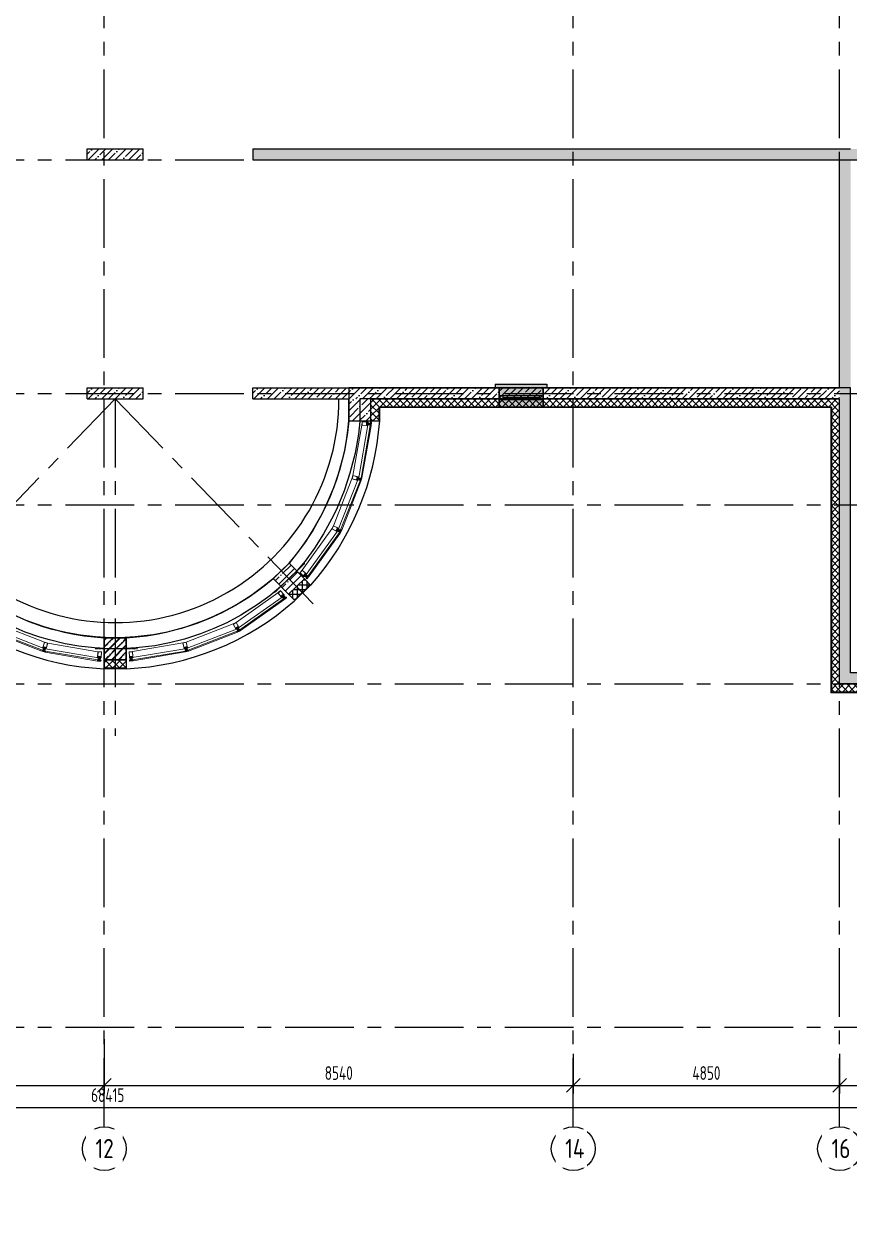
# Model space of a CAD drawing. Header units: millimetres. Extents: x -9318 to 9016603, y 0 to 838141.
# Drawn here: x 96511 to 111542, y 628245 to 649882 of the extents above; entities that cross this region are included whole.
import ezdxf
from ezdxf import colors
from ezdxf.entities.mleader import LeaderData, LeaderLine
from ezdxf.math import Vec2, Vec3

# ---------------------------------------------------------------- set-up
doc = ezdxf.new("R2010")
doc.units = ezdxf.units.MM
doc.linetypes.add('CENTER', pattern=[2, 1.25, -0.25, 0.25, -0.25])
doc.layers.get('Defpoints').update_dxf_attribs({"color": 8})
for name, color, linetype, lineweight in [('АР_Перегородки витражные', 152, 'Continuous', 13), ('АР_Сущ Несущая стена', 202, 'Continuous', 30), ('АР_Штриховка монолит', 250, 'Continuous', 9)]:
    doc.layers.add(name, color=color, linetype=linetype, lineweight=lineweight)
doc.styles.add('ISOCPEUR', font='isocpeur.ttf', dxfattribs={"width": 0.7})
doc.styles.add('ГОСТ 2.304', font='isocpeur.ttf', dxfattribs={"width": 0.7})
doc.dimstyles.new('СПДС', dxfattribs={"dimscale": 100, "dimtxt": 2.5, "dimasz": 2.5, "dimexe": 1.5, "dimexo": 0, "dimgap": 1, "dimtad": 1, "dimdec": 0, "dimrnd": 1, "dimtxsty": 'ГОСТ 2.304', "dimblk": 'OBLIQUE', "dimcen": 2.5, "dimdle": 1.5, "dimadec": 0, "dimazin": 2, "dimtfac": 0.75, "dimtdec": 0, "dimtmove": 1, "dimatfit": 3, "dimfxl": 1, "dimtolj": 1, "dimarcsym": 1})
pattern_1 = [(335.76716334, (-69115.3163, 318510.941), (0.651582564, 1.447617495), []), (65.76716334, (-69115.3163, 318510.941), (-1.447617495, 0.651582564), [])]

# ---------------------------------------------------------------- blocks, each defined once
blk = doc.blocks.new('*U433')
h = blk.add_hatch(color=8)
h.dxf.hatch_style = 1
h.paths.add_polyline_path([(-870, -210), (70, -210), (70, -140), (0, -140), (0, 220), (-800, 220), (-800, -140), (-870, -140)])
at = {"color": 8, "lineweight": 30}
for p, q in [((-800, -140), (-800, 220)), ((0, -140), (0, 220))]:
    blk.add_line(p, q, dxfattribs=at)
at = {"color": 8}
for p, q in [((0, 220), (-800, 220)), ((-800, 70), (0, 70)), ((-800, 0), (0, 0)), ((-730, 0), (-730, 70)), ((-730, 35), (-70, 35)), ((-70, 0), (-70, 70)), ((-870, -210), (-870, -140)), ((-870, -140), (-800, -140)), ((-870, -210), (70, -210)), ((0, -140), (70, -140)), ((70, -210), (70, -140))]:
    blk.add_line(p, q, dxfattribs=at)
blk = doc.blocks.new('_Oblique')
at = {"color": 8, "linetype": 'ByBlock', "lineweight": -2}
blk.add_line((-0.5, -0.5), (0.5, 0.5), dxfattribs=at)
blk = doc.blocks.new('*D1528')
at = {"color": 8, "lineweight": -2, "ltscale": 100, "transparency": 16777216}
for p, q in [((89407, 631396), (89407, 630404)), ((97977, 631396), (97977, 630404)), ((89257, 630554), (98127, 630554))]:
    blk.add_line(p, q, dxfattribs=at)
at = {"layer": 'Defpoints', "color": 0, "ltscale": 100, "transparency": 16777216}
for p in [(89407, 631396), (97977, 631396), (97977, 630554)]:
    blk.add_point(p, dxfattribs=at)
at = {"color": 8, "lineweight": -2, "ltscale": 100, "transparency": 16777216, "xscale": 250, "yscale": 250, "zscale": 250, "rotation": 180}
blk.add_blockref('_Oblique', (89407, 630554), dxfattribs=at)
at = {"color": 8, "lineweight": -2, "ltscale": 100, "transparency": 16777216, "xscale": 250, "yscale": 250, "zscale": 250}
blk.add_blockref('_Oblique', (97977, 630554), dxfattribs=at)
at = {"color": 8, "ltscale": 100, "transparency": 16777216, "insert": (93692, 630779), "char_height": 250, "attachment_point": 5, "style": 'ГОСТ 2.304'}
blk.add_mtext('\\A1;8570', dxfattribs=at)
blk = doc.blocks.new('*D1529')
at = {"color": 8, "lineweight": -2, "ltscale": 100, "transparency": 16777216}
for p, q in [((97977, 631396), (97977, 630404)), ((106517, 631128), (106517, 630404)), ((97827, 630554), (106667, 630554))]:
    blk.add_line(p, q, dxfattribs=at)
at = {"layer": 'Defpoints', "color": 0, "ltscale": 100, "transparency": 16777216}
for p in [(97977, 631396), (106517, 631128), (106517, 630554)]:
    blk.add_point(p, dxfattribs=at)
at = {"color": 8, "lineweight": -2, "ltscale": 100, "transparency": 16777216, "xscale": 250, "yscale": 250, "zscale": 250, "rotation": 180}
blk.add_blockref('_Oblique', (97977, 630554), dxfattribs=at)
at = {"color": 8, "lineweight": -2, "ltscale": 100, "transparency": 16777216, "xscale": 250, "yscale": 250, "zscale": 250}
blk.add_blockref('_Oblique', (106517, 630554), dxfattribs=at)
at = {"color": 8, "ltscale": 100, "transparency": 16777216, "insert": (102247, 630779), "char_height": 250, "attachment_point": 5, "style": 'ГОСТ 2.304'}
blk.add_mtext('\\A1;8540', dxfattribs=at)
blk = doc.blocks.new('*D1530')
at = {"color": 8, "lineweight": -2, "ltscale": 100, "transparency": 16777216}
for p, q in [((111367, 631128), (111367, 630404)), ((115197, 630976), (115197, 630404)), ((111217, 630554), (115347, 630554))]:
    blk.add_line(p, q, dxfattribs=at)
at = {"layer": 'Defpoints', "color": 0, "ltscale": 100, "transparency": 16777216}
for p in [(111367, 631128), (115197, 630976), (115197, 630554)]:
    blk.add_point(p, dxfattribs=at)
at = {"color": 8, "lineweight": -2, "ltscale": 100, "transparency": 16777216, "xscale": 250, "yscale": 250, "zscale": 250, "rotation": 180}
blk.add_blockref('_Oblique', (111367, 630554), dxfattribs=at)
at = {"color": 8, "lineweight": -2, "ltscale": 100, "transparency": 16777216, "xscale": 250, "yscale": 250, "zscale": 250}
blk.add_blockref('_Oblique', (115197, 630554), dxfattribs=at)
at = {"color": 8, "ltscale": 100, "transparency": 16777216, "insert": (113282, 630779), "char_height": 250, "attachment_point": 5, "style": 'ГОСТ 2.304'}
blk.add_mtext('\\A1;3830', dxfattribs=at)
blk = doc.blocks.new('*D1534')
at = {"color": 8, "lineweight": -2, "ltscale": 100, "transparency": 16777216}
for p, q in [((106517, 631128), (106517, 630404)), ((111367, 631128), (111367, 630404)), ((106367, 630554), (111517, 630554))]:
    blk.add_line(p, q, dxfattribs=at)
at = {"layer": 'Defpoints', "color": 0, "ltscale": 100, "transparency": 16777216}
for p in [(106517, 631128), (111367, 631128), (111367, 630554)]:
    blk.add_point(p, dxfattribs=at)
at = {"color": 8, "lineweight": -2, "ltscale": 100, "transparency": 16777216, "xscale": 250, "yscale": 250, "zscale": 250, "rotation": 180}
blk.add_blockref('_Oblique', (106517, 630554), dxfattribs=at)
at = {"color": 8, "lineweight": -2, "ltscale": 100, "transparency": 16777216, "xscale": 250, "yscale": 250, "zscale": 250}
blk.add_blockref('_Oblique', (111367, 630554), dxfattribs=at)
at = {"color": 8, "ltscale": 100, "transparency": 16777216, "insert": (108942, 630779), "char_height": 250, "attachment_point": 5, "style": 'ГОСТ 2.304'}
blk.add_mtext('\\A1;4850', dxfattribs=at)
blk = doc.blocks.new('*D1554')
at = {"color": 8, "lineweight": -2, "ltscale": 100, "transparency": 16777216}
for p, q in [((63832, 629827), (63832, 630302)), ((132247, 629827), (132247, 630302)), ((63682, 630152), (132397, 630152))]:
    blk.add_line(p, q, dxfattribs=at)
at = {"layer": 'Defpoints', "color": 0, "ltscale": 100, "transparency": 16777216}
for p in [(132247, 630152), (63832, 629827), (132247, 629827)]:
    blk.add_point(p, dxfattribs=at)
at = {"color": 8, "lineweight": -2, "ltscale": 100, "transparency": 16777216, "xscale": 250, "yscale": 250, "zscale": 250, "rotation": 180}
blk.add_blockref('_Oblique', (63832, 630152), dxfattribs=at)
at = {"color": 8, "lineweight": -2, "ltscale": 100, "transparency": 16777216, "xscale": 250, "yscale": 250, "zscale": 250}
blk.add_blockref('_Oblique', (132247, 630152), dxfattribs=at)
at = {"color": 8, "ltscale": 100, "transparency": 16777216, "insert": (98040, 630377), "char_height": 250, "attachment_point": 5, "style": 'ГОСТ 2.304'}
blk.add_mtext('\\A1;68415', dxfattribs=at)
blk = doc.blocks.new('_DotSmall')
at = {"color": 8, "linetype": 'ByBlock', "const_width": 0.5}
blk.add_lwpolyline([(-0.0625, 0, 1), (0.0625, 0, 1)], format="xyb", close=True, dxfattribs=at)
blk = doc.blocks.new('стойка витр.')
h = blk.add_hatch()
h.set_pattern_fill('ANSI37', color=8, scale=0.5, angle=-69.2328)
h.set_pattern_definition(pattern_1)
edge = h.paths.add_edge_path()
edge.add_line((-23, 14), (-23, 15))
edge.add_arc((-23, 15), 0.427, 20.7605, 72.3)
edge.add_arc((-23, 16), 0.427, 110.764, 252.288, ccw=False)
edge.add_line((-23, 16), (-22, 16))
edge.add_arc((-22, 16), 0.183, 20.749, 110.7854, ccw=False)
edge.add_line((-22, 16), (-22, 16))
edge.add_arc((-22, 16), 0.183, 200.7666, 335.778)
edge.add_line((-22, 16), (-21, 18))
edge.add_arc((-22, 18), 0.637, 344.3928, 381.7249)
edge.add_line((-21, 18), (-23, 22))
edge.add_arc((-23, 22), 0.637, 19.8094, 57.1415)
edge.add_line((-23, 22), (-24, 23))
edge.add_arc((-24, 23), 0.183, 65.7564, 200.7677)
edge.add_line((-25, 23), (-24, 23))
edge.add_arc((-25, 23), 0.183, -69.251, 20.7854, ccw=False)
edge.add_line((-25, 23), (-26, 22))
edge.add_arc((-26, 23), 0.427, 149.2464, 290.7703, ccw=False)
edge.add_arc((-27, 23), 0.427, 329.2344, 380.7738)
edge.add_line((-26, 23), (-27, 24))
edge.add_arc((-27, 24), 0.183, 20.749, 110.7854)
edge.add_line((-27, 24), (-33, 22))
edge.add_arc((-33, 21), 0.306, 107.612, 200.6883)
edge.add_line((-34, 21), (-33, 21))
edge.add_arc((-33, 21), 0.304, 200.7453, 225.8124)
edge.add_line((-33, 21), (-32, 19))
edge.add_arc((-32, 19), 0.305, -108.8628, 45.7814, ccw=False)
edge.add_arc((-29, 28), 9.95, 231.9543, 250.0412, ccw=False)
edge.add_arc((-35, 20), 0.4, 42.3093, 119.225)
edge.add_arc((-35, 20), 0.602, 134.395, 228.6478)
edge.add_arc((-29, 28), 11, 232.0873, 240.8889)
edge.add_arc((-37, 13), 6.09, 40.7589, 60.6144, ccw=False)
edge.add_arc((-33, 17), 0.305, -34.8959, 41.6027, ccw=False)
edge.add_line((-32, 16), (-33, 16))
edge.add_arc((-33, 16), 0.305, 145.1101, 256.4243)
edge.add_line((-33, 15), (-32, 15))
edge.add_arc((-32, 15), 0.305, -34.8899, 76.4243, ccw=False)
edge.add_line((-32, 15), (-32, 14))
edge.add_arc((-32, 14), 0.305, 145.1101, 256.4243)
edge.add_line((-32, 13), (-31, 13))
edge.add_arc((-31, 13), 0.305, -24.2247, 76.4204, ccw=False)
edge.add_line((-31, 13), (-32, 11))
edge.add_arc((-31, 11), 0.305, 155.7711, 290.7403)
edge.add_line((-31, 11), (-23, 14))
edge.add_arc((-23, 14), 0.183, 290.749, 380.749)
edge = h.paths.add_edge_path(flags=16)
edge.add_line((-23, 21), (-22, 19))
edge.add_arc((-23, 18), 0.541, -69.2328, 20.7672, ccw=False)
edge.add_line((-23, 18), (-23, 18))
edge.add_arc((-24, 18), 0.541, 200.7672, 290.7672, ccw=False)
edge.add_line((-24, 18), (-25, 20))
edge.add_arc((-25, 20), 0.541, 110.7672, 200.7672, ccw=False)
edge.add_line((-25, 21), (-24, 21))
edge.add_arc((-24, 21), 0.541, 20.7672, 110.7672, ccw=False)
edge = h.paths.add_edge_path(flags=16)
edge.add_line((-27, 20), (-26, 17))
edge.add_arc((-26, 17), 0.541, -69.2328, 20.7672, ccw=False)
edge.add_line((-26, 16), (-28, 15))
edge.add_arc((-28, 16), 0.541, 200.7672, 290.7672, ccw=False)
edge.add_line((-29, 15), (-30, 19))
edge.add_arc((-30, 19), 0.541, 110.7672, 200.7672, ccw=False)
edge.add_line((-30, 20), (-28, 21))
edge.add_arc((-27, 20), 0.541, 20.7672, 110.7672, ccw=False)
h = blk.add_hatch()
h.set_pattern_fill('ANSI37', color=8, scale=0.5, angle=-69.2328)
h.set_pattern_definition([(335.76716334, (-69115.9168, 318510.7132), (0.651582564, 1.447617495), []), (65.76716334, (-69115.9168, 318510.7132), (-1.447617495, 0.651582564), [])])
edge = h.paths.add_edge_path()
edge.add_arc((-61, -46), 0.549, 155.7657, 200.7672)
edge.add_line((-62, -46), (-61, -44))
edge.add_arc((-61, -44), 0.183, 20.7672, 155.7657)
edge.add_line((-61, -44), (-61, -45))
edge.add_arc((-61, -45), 0.183, 200.7672, 290.7672)
edge.add_line((-61, -45), (-59, -44))
edge.add_arc((-60, -44), 0.427, -69.2328, 72.2936)
edge.add_arc((-59, -43), 0.427, 200.7672, 252.2936)
edge.add_line((-60, -43), (-63, -35))
edge.add_arc((-63, -34), 0.305, 110.7672, 200.7672)
edge.add_line((-63, -34), (-61, -33))
edge.add_arc((-60, -34), 0.304, 76.4029, 110.7672)
edge.add_line((-60, -33), (-60, -34))
edge.add_arc((-108, -56), 53, 16.7114, 24.8229)
edge.add_line((-57, -41), (-58, -41))
edge.add_arc((-58, -41), 0.305, 145.1109, 256.4234)
edge.add_line((-58, -42), (-57, -42))
edge.add_arc((-57, -42), 0.305, -34.8891, 76.4234)
edge.add_line((-57, -42), (-57, -43))
edge.add_arc((-57, -43), 0.305, 145.1109, 256.4234)
edge.add_line((-57, -44), (-56, -44))
edge.add_arc((-56, -44), 0.305, -34.8891, 76.4234)
edge.add_line((-56, -44), (-56, -45))
edge.add_arc((-56, -45), 0.305, 145.1109, 256.4234)
edge.add_line((-56, -46), (-55, -46))
edge.add_arc((-56, -46), 0.305, -34.8891, 76.4234)
edge.add_line((-55, -46), (-56, -47))
edge.add_arc((-56, -47), 0.305, 145.1109, 256.4234)
edge.add_line((-56, -47), (-55, -48))
edge.add_arc((-55, -48), 0.305, -34.8891, 76.4234)
edge.add_line((-55, -48), (-55, -49))
edge.add_arc((-55, -49), 0.305, 145.1109, 256.4234)
edge.add_line((-55, -49), (-54, -50))
edge.add_arc((-54, -50), 0.305, -34.8891, 76.4234)
edge.add_line((-54, -50), (-54, -51))
edge.add_arc((-54, -51), 0.305, 145.1109, 256.4234)
edge.add_line((-54, -51), (-53, -51))
edge.add_arc((-53, -52), 0.305, -43.6751, 76.4279)
edge.add_line((-53, -52), (-54, -53))
edge.add_arc((-54, -53), 0.305, 136.3286, 262.7471)
edge.add_arc((-55, -61), 7.99, 59.586, 82.7471)
edge.add_arc((-51, -54), 0.305, 253.291, 419.586)
edge.add_arc((-53, -61), 6.03, 73.291, 110.7672)
edge.add_line((-55, -55), (-55, -55))
edge.add_arc((-55, -55), 0.427, 200.7672, 290.7672)
edge.add_line((-55, -55), (-57, -51))
edge.add_arc((-56, -51), 0.427, 149.2366, 200.7672)
edge.add_arc((-57, -51), 0.427, -30.7634, 40.0143)
edge.add_arc((-57, -51), 0.427, 40.0005, 110.7672)
edge.add_line((-57, -50), (-58, -51))
edge.add_arc((-58, -51), 0.183, 110.7672, 200.7672)
edge.add_line((-58, -51), (-58, -51))
edge.add_arc((-59, -51), 0.183, 245.7686, 380.7672)
edge.add_line((-59, -51), (-60, -51))
edge.add_arc((-60, -50), 0.549, 200.7672, 245.7686)
edge.add_line((-60, -50), (-62, -46))
edge = h.paths.add_edge_path(flags=16)
edge.add_arc((-59, -49), 0.541, 200.7672, 290.7672)
edge.add_line((-61, -47), (-60, -49))
edge.add_arc((-60, -47), 0.541, 110.7672, 200.7672)
edge.add_line((-59, -46), (-60, -46))
edge.add_arc((-59, -46), 0.541, 20.7672, 110.7672)
edge.add_line((-58, -48), (-59, -46))
edge.add_arc((-58, -49), 0.541, -69.2328, 20.7672)
edge.add_line((-59, -50), (-58, -49))
h = blk.add_hatch()
h.set_pattern_fill('ANSI37', color=8, scale=0.5, angle=-69.2328)
h.set_pattern_definition(pattern_1)
edge = h.paths.add_edge_path()
edge.add_line((-8, -26), (-7, -27))
edge.add_arc((-8, -27), 0.427, -30.7656, 20.7738, ccw=False)
edge.add_arc((-7, -27), 0.427, 149.2464, 290.7703)
edge.add_line((-7, -28), (-6, -27))
edge.add_arc((-6, -27), 0.183, 290.749, 380.7854)
edge.add_line((-6, -27), (-6, -27))
edge.add_arc((-6, -27), 0.183, 65.7564, 200.7677, ccw=False)
edge.add_line((-5, -27), (-4, -27))
edge.add_arc((-4, -28), 0.637, 19.8094, 57.1415, ccw=False)
edge.add_line((-4, -28), (-2, -31))
edge.add_arc((-3, -32), 0.637, -15.6072, 21.7249, ccw=False)
edge.add_line((-2, -32), (-3, -33))
edge.add_arc((-3, -33), 0.183, 200.7666, 335.778, ccw=False)
edge.add_line((-3, -33), (-3, -33))
edge.add_arc((-3, -33), 0.183, 20.749, 110.7854)
edge.add_line((-3, -33), (-4, -34))
edge.add_arc((-4, -34), 0.427, 110.764, 252.288)
edge.add_arc((-5, -35), 0.427, 20.7605, 72.3, ccw=False)
edge.add_line((-4, -35), (-4, -36))
edge.add_arc((-4, -36), 0.183, -69.251, 20.7854, ccw=False)
edge.add_line((-4, -36), (-11, -38))
edge.add_arc((-11, -38), 0.306, 200.846, 293.9223, ccw=False)
edge.add_line((-11, -38), (-11, -38))
edge.add_arc((-11, -37), 0.304, 175.722, 200.789, ccw=False)
edge.add_line((-11, -37), (-11, -35))
edge.add_arc((-12, -35), 0.305, 355.7529, 510.3972)
edge.add_arc((-3, -40), 9.95, 151.4932, 169.58)
edge.add_arc((-13, -38), 0.4, 282.3093, 359.225, ccw=False)
edge.add_arc((-13, -38), 0.602, 172.8865, 267.1393, ccw=False)
edge.add_arc((-3, -40), 11, 160.6454, 169.447, ccw=False)
edge.add_arc((-19, -34), 6.09, 340.92, 360.7754)
edge.add_arc((-13, -34), 0.305, 359.9316, 436.4302)
edge.add_line((-13, -34), (-14, -34))
edge.add_arc((-14, -33), 0.305, 145.1101, 256.4243, ccw=False)
edge.add_line((-14, -33), (-14, -32))
edge.add_arc((-14, -32), 0.305, 325.1101, 436.4243)
edge.add_line((-14, -32), (-15, -32))
edge.add_arc((-15, -31), 0.305, 145.1101, 256.4243, ccw=False)
edge.add_line((-15, -31), (-14, -30))
edge.add_arc((-15, -30), 0.305, 325.1139, 425.759)
edge.add_line((-15, -30), (-16, -29))
edge.add_arc((-16, -29), 0.305, 110.794, 245.7633, ccw=False)
edge.add_line((-16, -29), (-8, -26))
edge.add_arc((-8, -26), 0.183, 20.7854, 110.7854, ccw=False)
edge = h.paths.add_edge_path(flags=16)
edge.add_line((-3, -31), (-4, -29))
edge.add_arc((-5, -29), 0.541, 20.7672, 110.7672)
edge.add_line((-5, -28), (-6, -29))
edge.add_arc((-6, -29), 0.541, 110.7672, 200.7672)
edge.add_line((-6, -29), (-5, -32))
edge.add_arc((-5, -32), 0.541, 200.7672, 290.7672)
edge.add_line((-5, -32), (-4, -32))
edge.add_arc((-4, -31), 0.541, 290.7672, 380.7672)
edge = h.paths.add_edge_path(flags=16)
edge.add_line((-7, -33), (-8, -29))
edge.add_arc((-9, -30), 0.541, 20.7672, 110.7672)
edge.add_line((-9, -29), (-11, -30))
edge.add_arc((-11, -31), 0.541, 110.7672, 200.7672)
edge.add_line((-11, -31), (-10, -34))
edge.add_arc((-10, -34), 0.541, 200.7672, 290.7672)
edge.add_line((-9, -35), (-7, -34))
edge.add_arc((-7, -33), 0.541, 290.7672, 380.7672)
at = {"color": 8, "lineweight": 0, "ltscale": 100, "transparency": 33554687}
for points in [[(-69, -58), (-90, -2), (-90, -1), (-89, -1), (-89, -1), (-88, -3), (-87, -3), (-87, -3), (-86, -3), (-87, -1), (-87, 0), (-82, 2), (-81, 1), (-80, 1), (-77, 4), (-78, 5), (-90, 0), (-91, -2), (-70, -59), (-68, -60), (-55, -55), (-55, -54), (-59, -54), (-59, -54), (-60, -56), (-65, -58), (-66, -57), (-67, -55), (-67, -55), (-68, -55), (-68, -56), (-67, -58), (-67, -58), (-68, -59)], [(66, 59), (-27, 24), (-26, 22), (-25, 22), (-25, 22), (-25, 23), (-21, 25), (-19, 21), (-19, 21), (-19, 21), (-18, 17), (-22, 16), (-23, 17), (-23, 16), (-23, 16), (-23, 14), (-17, 16), (-16, 17), (-15, 20), (-15, 20), (-17, 24), (-17, 25), (-17, 25), (-14, 27), (-12, 26), (-4, 5), (-5, 4), (-33, -7), (-33, -7), (-32, -8), (-31, -9), (-30, -9), (-30, -9), (-29, -9), (-29, -8), (-28, -9), (-27, -8), (-27, -8), (-26, -8), (-25, -7), (-25, -7), (-25, -7), (-24, -7), (-24, -6), (-23, -7), (-22, -6), (-22, -6), (-21, -6), (-20, -6), (-20, -5), (-20, -5), (-19, -5), (-18, -4), (-18, -5), (-17, -4), (-15, -5), (-15, -6), (-16, -8), (-16, -9), (-16, -8), (-17, -9), (-18, -9), (-18, -9), (-19, -9), (-19, -10), (-20, -10), (-21, -10), (-21, -11), (-21, -10), (-23, -11), (-23, -11), (-23, -11), (-24, -11), (-24, -12), (-25, -12), (-26, -12), (-26, -13), (-26, -12), (-28, -13), (-28, -13), (-28, -13), (-29, -13), (-29, -14), (-30, -15), (-29, -16), (-29, -16), (-1, -6), (0, -6), (8, -28), (8, -29), (4, -31), (3, -30), (3, -29), (2, -25), (2, -25), (-1, -23), (-2, -23), (-8, -25), (-7, -27), (-6, -28), (-6, -27), (-6, -26), (-2, -25), (0, -28), (0, -28), (0, -29), (1, -32), (-4, -34), (-4, -33), (-4, -33), (-5, -34), (-4, -36), (89, -1), (89, 1), (67, 59)], [(64, 56), (85, 0), (11, -28), (-11, 28)]]:
    blk.add_lwpolyline(points, close=True, dxfattribs=at)
for points in [[(-74, -6), (-74, -6), (-75, -6), (-74, -7), (-77, -8, -0.414362), (-77, -8), (-79, -2, -0.414326), (-79, 0), (-77, 0), (-77, -1), (-76, 0), (-76, 0), (-77, 3, 0.551224), (-78, 4), (-80, 1, -0.267349), (-81, 1), (-82, 1, 0.249629), (-83, 1), (-86, -2, 0.827043), (-86, -3), (-82, -2, -0.414326), (-81, -2), (-78, -9, 0.414326), (-77, -10), (-76, -9, -0.082799), (-72, -16), (-68, -26), (-68, -26), (-68, -26), (-65, -35, -0.082799), (-63, -43), (-64, -44, 0.414326), (-65, -45), (-62, -52, -0.414326), (-62, -53), (-66, -55, 0.827043), (-66, -56), (-61, -56, 0.249629), (-61, -55), (-60, -54, -0.267349), (-59, -54), (-56, -54, 0.551224), (-56, -54), (-57, -51), (-57, -50), (-58, -50), (-58, -51), (-59, -52, -0.414326), (-60, -51), (-63, -45, -0.414362), (-63, -45), (-60, -44), (-60, -45), (-60, -45), (-59, -44)], [(-74, 3, 0.57795), (-74, 4), (-75, 4, -0.615334), (-75, 4, 0.101403), (-74, 7, 0.887085), (-74, 7, -0.164997), (-77, 5), (-77, 5, 0.414304), (-78, 4), (-76, 1, 0.228696), (-76, 1, -0.319049), (-76, 0, -0.319002), (-76, 0), (-77, -1, -0.4144), (-77, -1), (-78, 0, 0.668339), (-78, 0), (-79, -2, 0.198883), (-79, -2), (-77, -6, 0.198883), (-77, -7), (-75, -7, 0.668339), (-75, -7), (-75, -7, -0.4144), (-75, -7), (-74, -6, -0.710202), (-73, -7, 0.228696), (-73, -7), (-70, -16, 0.414362), (-70, -16), (-67, -15, 0.151171), (-67, -15), (-67, -15, 0.035408), (-70, -8), (-71, -7, -0.527868), (-71, -7), (-70, -6, 0.527868), (-71, -6), (-72, -5, -0.527868), (-72, -5), (-71, -4, 0.527868), (-71, -4), (-72, -4, -0.527868), (-72, -3), (-72, -2, 0.527868), (-72, -2), (-73, -2, -0.527868), (-73, -1), (-73, 0, 0.527868), (-73, 0), (-74, 0, -0.527868), (-74, 1), (-73, 1, 0.527868), (-74, 2), (-74, 2, -0.527868), (-75, 3)], [(-23, 14), (-23, 15, 0.228752), (-23, 15, -0.710164), (-23, 16), (-22, 16, -0.4144), (-22, 16), (-22, 16, 0.66825), (-22, 16), (-21, 18, 0.164348), (-21, 18), (-23, 22, 0.164348), (-23, 22), (-24, 23, 0.66825), (-25, 23), (-24, 23, -0.4144), (-25, 23), (-26, 22, -0.710164), (-26, 23, 0.228752), (-26, 23), (-27, 24, 0.4144), (-27, 24), (-33, 22, 0.430028), (-34, 21), (-33, 21, 0.109814), (-33, 21), (-32, 19, -0.800036), (-32, 18, -0.079083), (-35, 20, 0.348803), (-35, 20, 0.436125), (-35, 19, 0.038423), (-34, 18, -0.086853), (-32, 17, -0.346763), (-32, 16), (-33, 16, 0.527877), (-33, 15), (-32, 15, -0.527877), (-32, 15), (-32, 14, 0.527877), (-32, 13), (-31, 13, -0.469739), (-31, 13), (-32, 11, 0.667984), (-31, 11), (-23, 14, 0.414214)], [(-32, -8), (-33, -7, 0.523933), (-33, -7), (-64, -19, 0.414326), (-65, -20), (-64, -21, 0.410627), (-63, -21), (-63, -21, 0.492552), (-63, -21), (-63, -20, -0.441111), (-63, -20), (-61, -19, -0.208057), (-60, -19, -0.000016), (-57, -21, -0.439819), (-56, -22, -0.000016), (-58, -25, -0.208057), (-58, -26), (-60, -27, -0.441111), (-60, -26), (-61, -26, 0.492552), (-61, -26), (-61, -26, 0.410627), (-62, -27), (-61, -28, 0.414326), (-61, -28), (-30, -17, 0.523933), (-29, -16), (-30, -15)], [(-53, -51, -0.57795), (-53, -52), (-54, -53, 0.615334), (-54, -53, -0.101403), (-51, -54, -0.887085), (-51, -55, 0.164997), (-55, -55), (-55, -55, -0.414304), (-55, -55), (-57, -51, -0.228696), (-57, -51, 0.319049), (-57, -50, 0.319002), (-57, -50), (-58, -51, 0.4144), (-58, -51), (-58, -51, -0.668339), (-59, -51), (-60, -51, -0.198883), (-60, -50), (-62, -46, -0.198883), (-62, -46), (-61, -44, -0.668339), (-61, -44), (-61, -45, 0.4144), (-61, -45), (-59, -44, 0.710202), (-59, -43, -0.228696), (-60, -43), (-63, -35, -0.414362), (-63, -34), (-61, -33, -0.151171), (-60, -33), (-60, -34, -0.035408), (-57, -41), (-58, -41, 0.527868), (-58, -42), (-57, -42, -0.527868), (-57, -42), (-57, -43, 0.527868), (-57, -44), (-56, -44, -0.527868), (-56, -44), (-56, -45, 0.527868), (-56, -46), (-55, -46, -0.527868), (-55, -46), (-56, -47, 0.527868), (-56, -47), (-55, -48, -0.527868), (-55, -48), (-55, -49, 0.527868), (-55, -49), (-54, -50, -0.527868), (-54, -50), (-54, -51, 0.527868), (-54, -51)], [(-8, -26), (-7, -27, -0.228752), (-7, -27, 0.710164), (-7, -28), (-6, -27, 0.4144), (-6, -27), (-6, -27, -0.66825), (-5, -27), (-4, -27, -0.164348), (-4, -28), (-2, -31, -0.164348), (-2, -32), (-3, -33, -0.66825), (-3, -33), (-3, -33, 0.4144), (-3, -33), (-4, -34, 0.710164), (-4, -34, -0.228752), (-4, -35), (-4, -36, -0.4144), (-4, -36), (-11, -38, -0.430028), (-11, -38), (-11, -38, -0.109814), (-11, -37), (-11, -35, 0.800036), (-12, -35, 0.079083), (-13, -38, -0.348803), (-13, -38, -0.436125), (-14, -38, -0.038423), (-13, -36, 0.086853), (-13, -34, 0.346763), (-13, -34), (-14, -34, -0.527877), (-14, -33), (-14, -32, 0.527877), (-14, -32), (-15, -32, -0.527877), (-15, -31), (-14, -30, 0.469739), (-15, -30), (-16, -29, -0.667984), (-16, -29), (-8, -26, -0.414214)]]:
    blk.add_lwpolyline(points, format="xyb", close=True, dxfattribs=at)
for points in [[(-72, 0), (-73, 0)], [(-70, -6), (-69, -6), (-31, 9), (-31, 9), (-31, 11)], [(-27, 24), (-27, 24)], [(-23, 14), (-23, 14)], [(-56, -42), (-56, -41), (-17, -27), (-17, -27), (-16, -29)]]:
    blk.add_lwpolyline(points, dxfattribs=at)
at = {"color": 8}
blk.add_lwpolyline([(-73, 0), (-55, -48), (-54, -48), (-72, 0)], close=True, dxfattribs=at)
for points in [[(-27, 20), (-26, 17, -0.414214), (-26, 16), (-28, 15, -0.414214), (-29, 15), (-30, 19, -0.414214), (-30, 20), (-28, 21, -0.414214)], [(-23, 21), (-22, 19, -0.414214), (-23, 18), (-23, 18, -0.414214), (-24, 18), (-25, 20, -0.414214), (-25, 21), (-24, 21, -0.414214)], [(-75, -2), (-74, -4, -0.414214), (-75, -5), (-76, -5, -0.414214), (-77, -5), (-78, -3, -0.414214), (-77, -2), (-76, -2, -0.414214)], [(-58, -48), (-59, -46, 0.414214), (-59, -46), (-60, -46, 0.414214), (-61, -47), (-60, -49, 0.414214), (-59, -50), (-58, -49, 0.414214)], [(-7, -33), (-8, -29, 0.414214), (-9, -29), (-11, -30, 0.414214), (-11, -31), (-10, -34, 0.414214), (-9, -35), (-7, -34, 0.414214)], [(-3, -31), (-4, -29, 0.414214), (-5, -28), (-6, -29, 0.414214), (-6, -29), (-5, -32, 0.414214), (-5, -32), (-4, -32, 0.414214)]]:
    blk.add_lwpolyline(points, format="xyb", close=True, dxfattribs=at)
at = {"color": 8, "lineweight": 0, "ltscale": 100, "transparency": 33554687}
blk.add_arc((-33, 21), 0.305, 110.7562, 200.7779, dxfattribs=at)
blk = doc.blocks.new('A$Ccadbda81')
at = {"layer": 'АР_Перегородки витражные', "color": 8}
for p, q in [((89, -1005), (-114, -61)), ((-95, -53), (104, -1006)), ((145, -997), (-54, -43)), ((55, -46), (251, -953)), ((108, -1064), (489, -1941)), ((508, -1935), (124, -1053)), ((163, -1037), (546, -1918)), ((636, -1855), (270, -1012)), ((666, -1908), (1236, -2643)), ((1113, -2760), (520, -1993)), ((533, -1980), (1130, -2751)), ((1163, -2725), (567, -1955))]:
    blk.add_line(p, q, dxfattribs=at)
at = {"layer": 'АР_Перегородки витражные', "color": 8, "xscale": -1}
for p, rotation in [((-31, -22), 206.0439613467204), ((1196, -2723), 244.0437384224219)]:
    blk.add_blockref('стойка витр.', p, dxfattribs=dict(at, rotation=rotation))
at = {"layer": 'АР_Перегородки витражные', "color": 8}
for p, rotation in [((181, -1008), 357.0718620546067), ((579, -1924), 9.301548555461455)]:
    blk.add_blockref('стойка витр.', p, dxfattribs=dict(at, rotation=rotation))
blk = doc.blocks.new('A$C81a96c4f')
at = {"layer": 'АР_Штриховка монолит', "ltscale": 100}
h = blk.add_hatch(dxfattribs=at)
h.set_pattern_fill('ANSI35', color=8, scale=700)
h.set_pattern_definition([(45, (-977645.9, 95082.39), (-123.743687, 123.743687), []), (45, (-977522.15, 95082.39), (-123.743687, 123.743687), [218.75, -43.75, 0, -43.75])])
h.paths.add_polyline_path([(-3166, -2990), (-3443, -3278), (-3156, -3556), (-2878, -3268)])
h = blk.add_hatch(dxfattribs=at)
h.set_pattern_fill('ANSI35', color=8, scale=700)
h.set_pattern_definition([(45, (-971324.91, 95091.84), (-123.743687, 123.743687), []), (45, (-971201.17, 95091.84), (-123.743687, 123.743687), [218.75, -43.75, 0, -43.75])])
h.paths.add_polyline_path([(3166, -2990), (2878, -3268), (3156, -3556), (3443, -3278)])
h = blk.add_hatch(dxfattribs=at)
h.set_pattern_fill('ANSI35', color=8, scale=700)
h.set_pattern_definition([(45, (177458.83, -66645.68), (-123.74369, 123.74369), []), (45, (177582.58, -66645.68), (-123.74369, 123.74369), [218.75, -43.75, 0, -43.75])])
h.paths.add_polyline_path([(200, -4350), (-200, -4350), (-200, -4750), (200, -4750)])
at = {"layer": 'АР_Сущ Несущая стена', "color": 8, "ltscale": 100}
for points in [[(-2878, -3268), (-3166, -2990), (-3443, -3278), (-3156, -3556)], [(2878, -3268), (3166, -2990), (3443, -3278), (3156, -3556)], [(-200, -4350), (200, -4350), (200, -4750), (-200, -4750)]]:
    blk.add_lwpolyline(points, close=True, dxfattribs=at)

msp = doc.modelspace()

# ---------------------------------------------------------------- hatches: boundary and pattern name
at = {"ltscale": 100}
h = msp.add_hatch(dxfattribs=at)
h.set_pattern_fill('ANSI37', color=256, scale=700)
h.set_pattern_definition([(45, (-881264.54, 680766.49), (-61.871843, 61.871843), []), (135, (-881264.54, 680766.49), (-61.871843, -61.871843), [])])
edge = h.paths.add_edge_path()
edge.add_line((102822.35, 642652.96), (102972.82, 642652.96))
edge.add_arc((98182.8, 642950), 4799.23, 356.451462, 359.438356)
edge.add_line((102981.79, 642902.96), (111217.1, 642902.96))
edge.add_line((111217.1, 642902.96), (111217.1, 637712.96))
edge.add_line((111217.1, 637712.96), (119097.1, 637712.96))
edge.add_line((119097.1, 637712.96), (119097.1, 631362.96))
edge.add_line((119097.1, 631362.96), (132497.08, 631362.96))
edge.add_line((132497.08, 631362.96), (132497.11, 641372.96))
edge.add_line((132497.11, 641372.96), (126147.1, 641372.96))
edge.add_line((126147.1, 641372.96), (126147.1, 659242.96))
edge.add_line((126147.1, 659242.96), (115647.1, 659242.96))
edge.add_line((115647.1, 659242.96), (115647.1, 663207.96))
edge.add_line((115647.1, 663207.96), (80547.1, 663207.96))
edge.add_line((80547.1, 663207.96), (80547.1, 659242.96))
edge.add_line((80547.1, 659242.96), (75721.91, 659242.96))
edge.add_line((75721.91, 659242.96), (75721.91, 659092.96))
edge.add_line((75721.91, 659092.96), (80697.1, 659092.96))
edge.add_line((80697.1, 659092.96), (80697.1, 663057.96))
edge.add_line((80697.1, 663057.96), (115497.1, 663057.96))
edge.add_line((115497.1, 663057.96), (115497.1, 659092.96))
edge.add_line((115497.1, 659092.96), (125997.1, 659092.96))
edge.add_line((125997.1, 659092.96), (125997.1, 641222.96))
edge.add_line((125997.1, 641222.96), (132347.11, 641222.96))
edge.add_line((132347.11, 641222.96), (132347.08, 631512.96))
edge.add_line((132347.08, 631512.96), (119247.1, 631512.96))
edge.add_line((119247.1, 631512.96), (119247.1, 637862.96))
edge.add_line((119247.1, 637862.96), (111367.1, 637862.96))
edge.add_line((111367.1, 637862.96), (111367.1, 643052.96))
edge.add_line((111367.1, 643052.96), (102831.79, 643052.96))
edge.add_arc((98019.62, 642966.45), 4812.95, -3.734574, 1.029927, ccw=False)
h = msp.add_hatch(dxfattribs=at)
h.set_pattern_fill('ANSI35', color=256, scale=700)
h.set_pattern_definition([(45, (-887755.62, 741612.85), (-123.743687, 123.743687), []), (45, (-887631.87, 741612.85), (-123.743687, 123.743687), [218.75, -43.75, 0, -43.75])])
h.paths.add_polyline_path([(119247.19, 638062.96), (115397.1, 638062.96), (115397.1, 642893.63), (115197.19, 642893.63), (115197.19, 638062.96), (111567.19, 638062.96), (111567.1, 647402.96), (114776.95, 647402.96), (115197.1, 647402.96), (115197.1, 646762.96), (115397.14, 646762.96), (115397.05, 649490.44), (115197.1, 649490.44), (115197.19, 647602.96), (114216.95, 647602.97), (114216.95, 647402.96), (114616.95, 647402.96), (111567.19, 647402.96), (114216.95, 647402.96), (114216.95, 647602.97), (111567.1, 647602.96), (111367.1, 647602.96), (100684.1, 647602.96), (100684.1, 647402.96), (111367.19, 647402.96), (111367.19, 637862.96), (119247.19, 637862.96)])
h = msp.add_hatch(dxfattribs=at)
h.set_pattern_fill('ANSI35', color=256, scale=700)
h.set_pattern_definition([(45, (-882060.07, 745962.85), (-123.743687, 123.743687), []), (45, (-881936.33, 745962.85), (-123.743687, 123.743687), [218.75, -43.75, 0, -43.75])])
h.paths.add_polyline_path([(98684.12, 647602.96), (97665.11, 647602.96), (97665.11, 647402.96), (98684.12, 647402.96)])
h = msp.add_hatch(dxfattribs=at)
h.set_pattern_fill('ANSI35', color=256, scale=700)
h.set_pattern_definition([(45, (-882060.07, 741612.85), (-123.743687, 123.743687), []), (45, (-881936.33, 741612.85), (-123.743687, 123.743687), [218.75, -43.75, 0, -43.75])])
h.paths.add_polyline_path([(98684.12, 643252.96), (97665.11, 643252.96), (97665.11, 643052.96), (98684.12, 643052.96)])
h = msp.add_hatch(dxfattribs=at)
h.set_pattern_fill('ANSI35', color=256, scale=700)
h.set_pattern_definition([(45, (-879041.07, 741612.85), (-123.743687, 123.743687), []), (45, (-878917.32, 741612.85), (-123.743687, 123.743687), [218.75, -43.75, 0, -43.75])])
h.paths.add_polyline_path([(111367.1, 643252.96), (100684.12, 643252.96), (100684.12, 643052.96), (111367.1, 643052.96)])
h = msp.add_hatch(dxfattribs=at)
h.set_pattern_fill('ANSI35', color=256, scale=700)
h.set_pattern_definition([(45, (-877293.4, 741412.85), (-123.743687, 123.743687), []), (45, (-877169.65, 741412.85), (-123.743687, 123.743687), [218.75, -43.75, 0, -43.75])])
h.paths.add_polyline_path([(102831.79, 643052.96), (102431.79, 643052.96), (102431.79, 642652.96), (102831.79, 642652.96)])
h = msp.add_hatch(dxfattribs=at)
h.set_pattern_fill('ANSI37', color=256, scale=700, angle=45)
h.set_pattern_definition([(90, (140697.79, 576407.274), (-87.5, 0), []), (180, (140697.79, 576407.274), (-7e-15, -87.5), [])])
h.paths.add_polyline_path([(101334.35, 639495.61), (101438.57, 639387.69), (101726.3, 639665.55), (101622.13, 639773.43)])
h = msp.add_hatch(dxfattribs=at)
h.set_pattern_fill('ANSI35', color=256, scale=700)
h.set_pattern_definition([(45, (-265722.52, 576407.27), (-123.74369, 123.74369), []), (45, (-265598.77, 576407.27), (-123.74369, 123.74369), [218.75, -43.75, 0, -43.75])])
h.paths.add_polyline_path([(98177.1, 638702.96), (97977.11, 638702.96), (97977.11, 638502.96), (98177.1, 638502.96)])
h.paths.add_polyline_path([(98377.11, 638702.96), (98177.1, 638702.96), (98177.1, 638502.96), (98377.11, 638502.96)])
h.paths.add_polyline_path([(98377.11, 638502.96), (98177.1, 638502.96), (98177.1, 638302.96), (98377.11, 638302.96)])
h.paths.add_polyline_path([(98177.1, 638502.96), (97977.11, 638502.96), (97977.11, 638302.96), (98177.1, 638302.96)])
h = msp.add_hatch(dxfattribs=at)
h.set_pattern_fill('ANSI37', color=256, scale=700)
h.set_pattern_definition([(45, (140697.79, 576407.274), (-61.87184, 61.87184), []), (135, (140697.79, 576407.274), (-61.87184, -61.87184), [])])
h.paths.add_polyline_path([(97977.1, 638300.81), (97977.1, 638150.78), (98377.1, 638150.78), (98377.1, 638300.75)])

# ---------------------------------------------------------------- linework, layer by layer
at = {"linetype": 'CENTER', "ltscale": 1000}
for p, q in [((97977.1, 629801.69), (97977.1, 664109.16)), ((106517.1, 629801.69), (106517.1, 664109.16)), ((111367.1, 629801.69), (111367.1, 664109.16)), ((51268.34, 647402.96), (134865.51, 647402.96)), ((51268.34, 643152.96), (134865.51, 643152.96)), ((98177.1, 643052.96), (94571.82, 639319.58)), ((98177.1, 643052.96), (98177.1, 636920.88)), ((98177.1, 643052.96), (101782.37, 639319.58)), ((51268.34, 641122.96), (134865.51, 641122.96)), ((51268.34, 637862.96), (134865.51, 637862.96)), ((51268.34, 631612.96), (134865.51, 631612.96))]:
    msp.add_line(p, q, dxfattribs=at)
at = {"ltscale": 100}
for p, q in [((97665.11, 647602.96), (98684.12, 647602.96)), ((97665.11, 647402.96), (97665.11, 647602.96)), ((98684.12, 647402.96), (98684.12, 647602.96)), ((100684.1, 647602.96), (111567.1, 647602.96)), ((100684.1, 647602.96), (100684.1, 647402.96)), ((97665.11, 647402.96), (98684.12, 647402.96)), ((100684.1, 647403.01), (111367.1, 647402.96)), ((111367.1, 643252.96), (111367.1, 647402.96)), ((97665.11, 643252.96), (98684.12, 643252.96)), ((97665.11, 643052.96), (97665.11, 643252.96)), ((97665.11, 643052.96), (98684.12, 643052.96)), ((98684.12, 643052.96), (98684.12, 643252.96)), ((100684.12, 643252.96), (111367.1, 643252.96)), ((100684.12, 643052.96), (100684.12, 643252.96)), ((100684.12, 643052.96), (102431.79, 643052.96)), ((102831.79, 643052.96), (111367.1, 643052.96)), ((111367.1, 637862.96), (111367.1, 643052.96)), ((111217.1, 642902.96), (102981.79, 642902.96)), ((111207.1, 642892.96), (102991.79, 642892.96)), ((111207.1, 642892.96), (111207.1, 637702.96)), ((111217.1, 642902.96), (111217.1, 637712.96)), ((97977.1, 638300.78), (97977.1, 638140.78)), ((119247.1, 637862.96), (111367.1, 637862.96)), ((119087.1, 637702.96), (111207.1, 637702.96)), ((119097.1, 637712.96), (111217.1, 637712.96))]:
    msp.add_line(p, q, dxfattribs=at)
at = {"linetype": 'CENTER', "ltscale": 0.5}
for p, q in [((101629.85, 640061.99), (101076.26, 639527.4)), ((98583.1, 638502.96), (97813.52, 638502.96))]:
    msp.add_line(p, q, dxfattribs=at)
at = {"ltscale": 100}
for points in [[(80997.1, 662757.96), (115197.1, 662757.96), (115197.1, 658892.96), (125797.1, 658892.96), (125797.1, 641022.96), (132147.47, 641022.96), (132147.47, 631712.96), (119447.1, 631712.96), (119447.1, 638062.96), (111567.1, 638062.96), (111567.1, 643252.96), (102432.94, 643252.96)], [(119247.1, 637862.96), (111367.1, 637862.96), (111367.1, 643052.96), (102632.94, 643052.96), (102632.94, 642641.27), (102605.79, 642409.69), (102544.18, 642062.98), (102451.04, 641698.92), (102342.8, 641376.3), (102202.48, 641040.56), (102116.69, 640864.34), (101967.29, 640593.79), (101803.45, 640336.73), (101632.11, 640100.99), (101491.63, 639927.39), (101189.55, 639635.68), (100989.01, 639469.84), (100759.27, 639301.75), (100463.95, 639115.72), (100207.43, 638978.24), (99973.21, 638870.26), (99730.82, 638774.76), (99435.35, 638679.21), (99163.34, 638610.33), (98895.85, 638559.55), (98555.62, 638518.45), (98270, 638503.73), (98086.25, 638503.99), (97798.12, 638518.7), (97515.53, 638551.19), (97263.66, 638595.35), (96977.32, 638663.56), (96802.61, 638714.93), (96536.85, 638807.9), (96262.99, 638923.73)], [(102432.94, 643252.96), (102432.94, 642652.96), (102407.84, 642438.86), (102348.57, 642105.32), (102259.1, 641755.59), (102155.48, 641446.76), (102020.15, 641122.96), (101939.12, 640956.51), (101795.26, 640695.98), (101638.08, 640449.37), (101473.37, 640222.77), (101343.87, 640062.74), (101056.16, 639784.9), (100866.13, 639627.75), (100646.78, 639467.27), (100363.29, 639288.68), (100118.25, 639157.35), (99894.62, 639054.26), (99663.33, 638963.13), (99379.98, 638871.5), (99120.1, 638805.7), (98865.17, 638757.3), (98538.46, 638717.83), (98264.99, 638703.74), (98091.49, 638703.99), (97814.66, 638718.11), (97544.25, 638749.21), (97304.14, 638791.3), (97028.74, 638856.91), (96863.88, 638905.38), (96608.9, 638994.58), (96345.86, 639105.84)], [(102431.79, 642652.96), (102431.79, 643052.96)], [(102831.79, 642652.96), (102831.79, 643052.96)], [(102981.79, 642652.96), (102981.79, 642902.96)], [(102991.79, 642652.96), (102991.79, 642892.96)], [(102431.79, 642652.96), (102991.79, 642652.96)], [(101726.3, 639665.55), (101438.57, 639387.69)], [(101733.25, 639658.36), (101445.52, 639380.5)], [(101620.6, 639775.04), (101733.25, 639658.36)], [(101332.87, 639497.17), (101445.5, 639380.48)], [(97977.11, 638302.96), (97977.1, 638222.77)], [(98377.11, 638302.96), (98377.11, 638140.7)], [(98377.1, 638150.78), (97977.1, 638150.78)], [(98377.1, 638140.78), (97977.1, 638140.78)]]:
    msp.add_lwpolyline(points, dxfattribs=at)
for points in [[(101055.01, 639784.9), (101342.75, 640062.76), (101620.61, 639775.02), (101332.87, 639497.16)], [(97977.11, 638702.96), (98377.11, 638702.96), (98377.11, 638302.96), (97977.11, 638302.96)]]:
    msp.add_lwpolyline(points, close=True, dxfattribs=at)
at = {"ltscale": 0.5}
for centre in [(97977.1, 629401.69), (106517.1, 629401.69), (111367.1, 629401.69)]:
    msp.add_circle(centre, 400, dxfattribs=at)
at = {"ltscale": 100}
for centre, radius, start, end in [((98176.73, 643052.51), 4073.78, 179.993748, 0.006228), ((97876.69, 643044.1), 4571.87, 319.299454, 355.092049), ((97960.01, 643005.48), 5044.12, 318.502131, 355.992406), ((98251.66, 643237.51), 4542.85, 229.464718, 266.535), ((98102.56, 643237.48), 4542.83, 273.464615, 310.535182), ((98177.07, 643052.9), 4916.2, 228.331289, 267.668711), ((98175.64, 643051.28), 4914.71, 272.389414, 311.614889)]:
    msp.add_arc(centre, radius, start, end, dxfattribs=at)

# ---------------------------------------------------------------- block references
at = {"xscale": -1, "rotation": 180}
msp.add_blockref('*U433', (105967.1, 643112.96), dxfattribs=at)
at = {"ltscale": 100, "xscale": -1}
for p, rotation in [((102721.06, 642619.64), 1.999999999999993), ((97909.69, 638396.37), 272.4330061418909)]:
    msp.add_blockref('A$Ccadbda81', p, dxfattribs=dict(at, rotation=rotation))
at = {"ltscale": 100}
msp.add_blockref('A$C81a96c4f', (98177.11, 643052.96), dxfattribs=at)
at = {"ltscale": 100, "rotation": 87.56699385810907}
msp.add_blockref('A$Ccadbda81', (98443.98, 638398.07), dxfattribs=at)

# ---------------------------------------------------------------- dimensions: what is measured, and where the dimension line sits
at = {"ltscale": 100}
for base, p1, p2, picture, middle in [((97977.1, 630554.36), (89407.1, 631396.13), (97977.1, 631396.13), '*D1528', (93692.1, 630779.36)), ((106517.1, 630554.36), (97977.1, 631396.13), (106517.1, 631128.3), '*D1529', (102247.1, 630779.36)), ((111367.1, 630554.36), (106517.1, 631128.3), (111367.1, 631128.3), '*D1534', (108942.1, 630779.36)), ((115197.1, 630554.36), (111367.1, 631128.3), (115197.1, 630976.49), '*D1530', (113282.1, 630779.36))]:
    dim = msp.add_linear_dim(base=base, p1=p1, p2=p2, dimstyle='СПДС', override={"dimclrd": 8, "dimclre": 8, "dimclrt": 8}, dxfattribs=at)
    dim.commit()
    dim.dimension.update_dxf_attribs({"geometry": picture, "text_midpoint": middle})

# ---------------------------------------------------------------- next in the draw order: texts
at = {"char_height": 350, "attachment_point": 1, "line_spacing_factor": 1.149209, "style": 'ГОСТ 2.304', "bg_fill": 2}
for s, insert, width in [('{\\W0.8;12}', (97817.61, 629579.46), 318.2182), ('{\\W0.8;14}', (106370.46, 629579.46), 224.2358), ('{\\W0.8;16}', (111220.46, 629579.46), 224.2358)]:
    msp.add_mtext(s, dxfattribs=dict(at, insert=insert, width=width))

# ---------------------------------------------------------------- next in the draw order: dimensions: what is measured, and where the dimension line sits
at = {"ltscale": 100}
dim = msp.add_linear_dim(base=(132247.1, 630152.27), p1=(63832.1, 629826.69), p2=(132247.1, 629826.69), dimstyle='СПДС', override={"dimclrd": 8, "dimclre": 8, "dimclrt": 8}, dxfattribs=at)
dim.commit()
dim.dimension.update_dxf_attribs({"geometry": '*D1554', "text_midpoint": (98039.6, 630377.27)})

# ---------------------------------------------------------------- next in the draw order: leaders
ml = msp.add_multileader_mtext('Standard')
ml.set_content('+13,700', color=8, style='ISOCPEUR')
ml.set_leader_properties(color=8, linetype='Continuous', lineweight=-1)
ml.set_arrow_properties(name='DOTSMALL')
ml.build(insert=Vec2(0, 0))
ml.multileader.update_dxf_attribs({"has_text_frame": 1, "text_left_attachment_type": 4, "text_right_attachment_type": 4, "dogleg_length": 100, "arrow_head_size": 180})
ctx = ml.context
ctx.base_point, ctx.char_height, ctx.arrow_head_size, ctx.landing_gap_size, ctx.plane_origin = Vec3(118053.07, 658154.33), 250, 180, 50, Vec3(117803.7, 657493.51)
ctx.left_attachment, ctx.right_attachment = 4, 4
notes = []
notes.append((ctx, [(0, (0, 0, 0), (0, 0), (1, 0), 1, [])]))
ctx.mtext.insert, ctx.mtext.width, ctx.mtext.line_spacing_style, ctx.mtext.flow_direction = Vec3(118103.07, 658487.66), 852.697, 2, 5
ml = msp.add_multileader_mtext('Standard')
ml.set_content('+15,850', color=8, style='ISOCPEUR')
ml.set_leader_properties(color=8, linetype='Continuous', lineweight=-1)
ml.set_arrow_properties(name='DOTSMALL')
ml.build(insert=Vec2(0, 0))
ml.multileader.update_dxf_attribs({"has_text_frame": 1, "text_left_attachment_type": 4, "text_right_attachment_type": 4, "dogleg_length": 100, "arrow_head_size": 180})
ctx = ml.context
ctx.base_point, ctx.char_height, ctx.arrow_head_size, ctx.landing_gap_size, ctx.plane_origin = Vec3(116043.29, 652621.27), 250, 180, 50, Vec3(116522.41, 649668.82)
ctx.left_attachment, ctx.right_attachment = 4, 4
notes.append((ctx, [(0, (0, 0, 0), (0, 0), (1, 0), 1, [])]))
ctx.mtext.insert, ctx.mtext.width, ctx.mtext.line_spacing_style, ctx.mtext.flow_direction = Vec3(116093.29, 652954.61), 852.697, 2, 5
for ctx, leaders in notes:
    for number, flags, end, landing, length, lines in leaders:
        leader = LeaderData()
        leader.index, (leader.has_last_leader_line, leader.has_dogleg_vector, leader.attachment_direction) = number, flags
        leader.last_leader_point, leader.dogleg_vector, leader.dogleg_length = Vec3(end), Vec3(landing), length
        for number, points, colour, breaks in lines:
            line = LeaderLine()
            line.index, line.vertices, line.color, line.breaks = number, Vec3.list(points), colors.encode_raw_color(colour), breaks
            leader.lines.append(line)
        ctx.leaders.append(leader)

doc.saveas('drawing.dxf')
